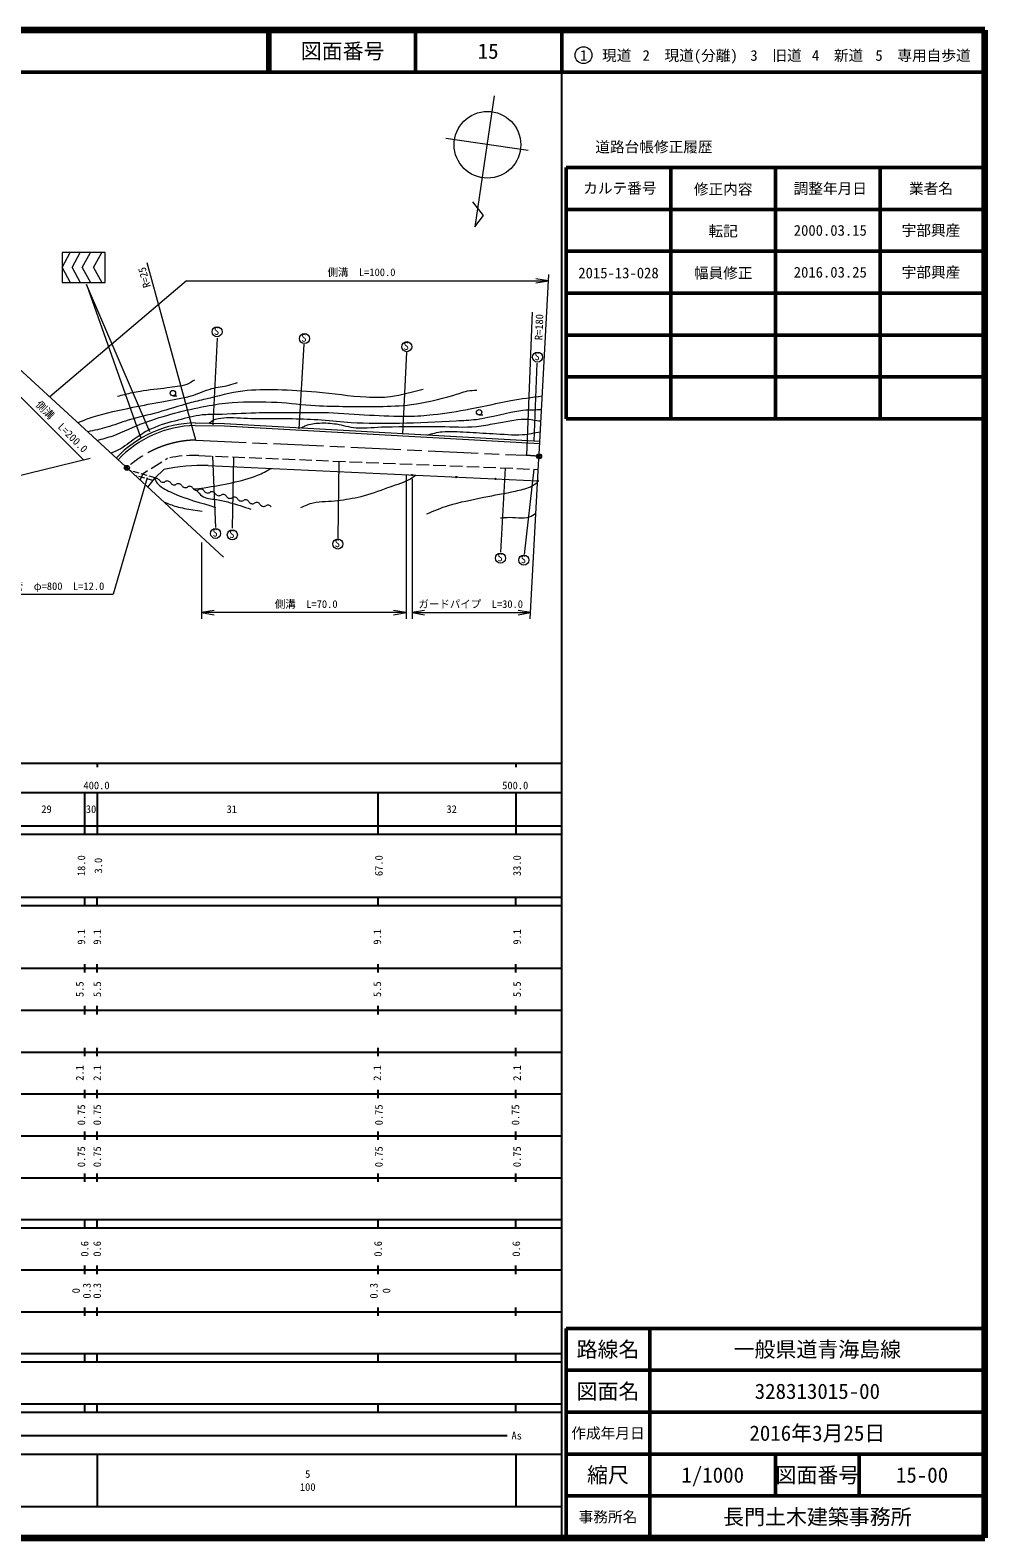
# Model space of a CAD drawing. Units: millimetres, scale not verified. Extents: x 40000 to 680000, y 20000 to 380000.
# Drawn here: x 451998 to 680000, y 20000 to 380000 of the extents above; entities that cross this region are included whole.
import ezdxf
from ezdxf.enums import TextEntityAlignment as Align

# ---------------------------------------------------------------- set-up
doc = ezdxf.new("R2010")
doc.units = ezdxf.units.MM
doc.header["$LTSCALE"] = 1000
doc.header["$PDMODE"] = 32
doc.header["$PDSIZE"] = 500
doc.linetypes.add('CHAIN', pattern=[18.5, 12, -1.5, 3.5, -1.5])
for name, color, linetype, lineweight in [('M-BGD', 7, 'Continuous', 13), ('M-BMK', 2, 'CHAIN', 13), ('M-TTL', 2, 'Continuous', 140), ('M-TTL-BAND', 7, 'Continuous', 25), ('M-TTL-FRAM', 2, 'Continuous', 50), ('M-TTL-LINE', 7, 'Continuous', 50), ('M-TTL-TXT', 7, 'Continuous', 13), ('M-WORK', 1, 'Continuous', 13)]:
    doc.layers.add(name, color=color, linetype=linetype, lineweight=lineweight)
doc.layers.add('M-OTRS', color=6, linetype='Continuous')
doc.styles.add('ＭＳ ゴシック', font='')
doc.styles.get('ＭＳ ゴシック').set_extended_font_data('MS Gothic')

# ---------------------------------------------------------------- blocks, each defined once
blk = doc.blocks.new('open_arrow')
at = {"color": 0, "linetype": 'Continuous', "lineweight": -2}
blk.add_lwpolyline([(7.5, 1.25), (0, 0), (7.5, -1.25)], dxfattribs=at)

msp = doc.modelspace()

# ---------------------------------------------------------------- linework, layer by layer
at = {"layer": 'M-BGD'}
for centre in [(573528, 278236), (475102, 275484)]:
    msp.add_circle(centre, 600, dxfattribs=at)
at = {"layer": 'M-BMK'}
msp.add_line((491596, 282123), (570497, 278480), dxfattribs=at)
for centre, radius, start, end in [((492075, 257128), 25000, 91.09651, 131.61193), ((557591, 98943), 180000, 85.07973, 85.88857)]:
    msp.add_arc(centre, radius, start, end, dxfattribs=at)
at = {"layer": 'M-OTRS'}
for p in [(573528, 278236), (475102, 275484)]:
    msp.add_point(p, dxfattribs=at)
at = {"layer": 'M-TTL'}
for p, q in [((680000, 380000), (40000, 380000)), ((680000, 20000), (680000, 380000)), ((40000, 20000), (680000, 20000))]:
    msp.add_line(p, q, dxfattribs=at)
at = {"layer": 'M-TTL-BAND'}
for p, q in [((579000, 20000), (579000, 370000)), ((40000, 205000), (579000, 205000)), ((468000, 205000), (468000, 204000)), ((568000, 205000), (568000, 204000)), ((68000, 198000), (579000, 198000)), ((465000, 198000), (465000, 188000)), ((468000, 198000), (468000, 188000)), ((535000, 198000), (535000, 188000)), ((568000, 198000), (568000, 188000)), ((40000, 190000), (579000, 190000)), ((40000, 188000), (579000, 188000)), ((40000, 173000), (579000, 173000)), ((465000, 173000), (465000, 171000)), ((468000, 171000), (468000, 173000)), ((535000, 173000), (535000, 171000)), ((568000, 171000), (568000, 173000)), ((40000, 171000), (579000, 171000)), ((40000, 156000), (579000, 156000)), ((465000, 157000), (465000, 155000)), ((468000, 155000), (468000, 157000)), ((535000, 157000), (535000, 155000)), ((568000, 155000), (568000, 157000)), ((46000, 146000), (579000, 146000)), ((465000, 147000), (465000, 145000)), ((468000, 145000), (468000, 147000)), ((535000, 147000), (535000, 145000)), ((568000, 145000), (568000, 147000)), ((465000, 137000), (465000, 135000)), ((468000, 135000), (468000, 137000)), ((535000, 137000), (535000, 135000)), ((568000, 135000), (568000, 137000)), ((52000, 136000), (579000, 136000)), ((46000, 126000), (579000, 126000)), ((465000, 127000), (465000, 125000)), ((468000, 125000), (468000, 127000)), ((535000, 127000), (535000, 125000)), ((568000, 125000), (568000, 127000)), ((52000, 116000), (579000, 116000)), ((465000, 117000), (465000, 115000)), ((468000, 115000), (468000, 117000)), ((535000, 117000), (535000, 115000)), ((568000, 115000), (568000, 117000)), ((46000, 106000), (579000, 106000)), ((465000, 107000), (465000, 105000)), ((468000, 105000), (468000, 107000)), ((535000, 107000), (535000, 105000)), ((568000, 105000), (568000, 107000)), ((40000, 96000), (579000, 96000)), ((40000, 94000), (579000, 94000)), ((465000, 96000), (465000, 94000)), ((468000, 94000), (468000, 96000)), ((535000, 96000), (535000, 94000)), ((568000, 94000), (568000, 96000)), ((49000, 84000), (579000, 84000)), ((465000, 85000), (465000, 83000)), ((468000, 83000), (468000, 85000)), ((535000, 85000), (535000, 83000)), ((568000, 83000), (568000, 85000)), ((40000, 74000), (579000, 74000)), ((465000, 75000), (465000, 73000)), ((468000, 73000), (468000, 75000)), ((535000, 75000), (535000, 73000)), ((568000, 73000), (568000, 75000)), ((40000, 64000), (579000, 64000)), ((40000, 62000), (579000, 62000)), ((465000, 64000), (465000, 62000)), ((468000, 62000), (468000, 64000)), ((535000, 64000), (535000, 62000)), ((568000, 62000), (568000, 64000)), ((40000, 52000), (579000, 52000)), ((465000, 52000), (465000, 50000)), ((468000, 50000), (468000, 52000)), ((535000, 52000), (535000, 50000)), ((568000, 50000), (568000, 52000)), ((40000, 50000), (579000, 50000)), ((70805, 44406), (565903, 44406)), ((40000, 40000), (579000, 40000)), ((468000, 40000), (468000, 27500)), ((568000, 40000), (568000, 27500)), ((68000, 27500), (579000, 27500))]:
    msp.add_line(p, q, dxfattribs=at)
at = {"layer": 'M-TTL-FRAM'}
for p, q in [((580000, 347197), (580000, 287197)), ((580000, 347197), (680000, 347197)), ((580000, 287197), (680000, 287197)), ((680000, 70000), (580000, 70000)), ((580000, 70000), (580000, 20000))]:
    msp.add_line(p, q, dxfattribs=at)
at = {"layer": 'M-TTL-LINE'}
for p, q in [((508747, 380000), (508747, 370000)), ((509247, 380000), (509247, 370000)), ((543997, 380000), (543997, 370000)), ((579000, 380000), (579000, 370000)), ((40000, 370000), (680000, 370000)), ((605000, 347197), (605000, 287197)), ((630000, 347197), (630000, 287197)), ((655000, 347197), (655000, 287197)), ((580000, 337197), (680000, 337197)), ((580000, 327197), (680000, 327197)), ((580000, 317197), (680000, 317197)), ((580000, 307197), (680000, 307197)), ((580000, 297197), (680000, 297197)), ((600000, 70000), (600000, 20000)), ((680000, 60000), (580000, 60000)), ((680000, 50000), (580000, 50000)), ((680000, 40000), (580000, 40000)), ((630000, 40000), (630000, 30000)), ((650000, 40000), (650000, 30000)), ((680000, 30000), (580000, 30000))]:
    msp.add_line(p, q, dxfattribs=at)
at = {"layer": 'M-TTL-TXT'}
msp.add_circle((584147, 374034), 2000, dxfattribs=at)
at = {"layer": 'M-WORK'}
for p, q in [((570954, 351243), (551232, 354114)), ((459643, 323361), (461576, 326947)), ((462033, 323361), (463967, 326947)), ((464459, 323361), (466392, 326947)), ((467165, 323361), (469099, 326947)), ((491596, 282123), (479969, 324457)), ((459643, 323361), (461576, 319776)), ((462033, 323361), (463967, 319776)), ((464459, 323361), (466392, 319776)), ((467165, 323361), (469099, 319776)), ((573555, 278735), (575877, 321647)), ((489339, 320147), (456709, 292425)), ((480620, 284092), (465445, 319241)), ((465445, 319241), (478379, 282804)), ((489339, 320147), (575796, 320147)), ((571897, 312672), (570497, 278480)), ((496650, 306473), (495631, 285786)), ((516265, 284820), (517407, 305032)), ((541916, 303118), (540897, 283501)), ((474735, 275822), (447336, 301058)), ((572392, 281832), (573060, 300462)), ((447676, 294458), (464773, 277391)), ((486097, 292686), (487004, 292686)), ((559224, 288116), (560131, 288116)), ((491390, 286211), (498408, 286087)), ((491391, 285611), (498386, 285488)), ((498386, 285488), (573693, 281292)), ((498408, 286087), (573726, 281891)), ((436305, 270491), (466360, 277776)), ((484292, 277472), (484800, 277789)), ((492305, 278422), (495302, 278300)), ((495549, 278290), (496277, 261255)), ((496302, 278260), (499299, 278138)), ((500298, 278097), (503296, 277975)), ((500363, 261106), (500636, 278083)), ((504295, 277935), (507293, 277813)), ((508292, 277772), (511289, 277650)), ((512288, 277609), (515286, 277488)), ((516285, 277447), (519283, 277325)), ((520282, 277284), (523279, 277162)), ((571427, 239412), (573501, 277737)), ((498208, 254202), (475470, 275145)), ((476105, 274740), (475825, 274818)), ((478032, 274204), (476587, 274606)), ((477490, 273524), (477117, 273628)), ((478259, 272577), (478965, 274142)), ((479959, 273667), (478514, 274070)), ((478965, 274142), (480052, 274822)), ((480900, 275352), (483444, 276942)), ((481885, 273131), (483921, 275118)), ((494502, 276058), (573211, 272369)), ((524278, 277122), (527276, 277000)), ((525699, 277064), (525488, 258661)), ((528275, 276959), (531273, 276837)), ((532272, 276797), (535269, 276675)), ((536269, 276634), (539266, 276512)), ((540265, 276472), (543263, 276350)), ((541776, 273624), (541776, 239412)), ((544262, 276309), (547259, 276187)), ((548259, 276147), (551256, 276025)), ((552255, 275984), (555253, 275862)), ((556252, 275821), (559250, 275700)), ((560249, 275659), (563246, 275537)), ((564245, 275496), (567243, 275375)), ((564444, 255392), (565483, 275446)), ((568242, 275334), (571240, 275212)), ((572302, 275169), (569989, 254794)), ((572239, 275171), (573360, 275126)), ((479967, 273108), (471830, 245293)), ((479417, 272988), (477972, 273390)), ((481344, 272451), (479899, 272854)), ((480095, 270885), (481885, 273131)), ((481885, 273131), (480440, 273533)), ((543199, 272881), (543199, 239412)), ((492951, 257630), (492951, 239412)), ((436450, 245293), (471830, 245293)), ((541776, 240912), (492951, 240912)), ((543199, 240912), (571508, 240912))]:
    msp.add_line(p, q, dxfattribs=at)
msp.add_lwpolyline([(562789, 364326), (558234, 333040), (560228, 335746), (557706, 338993)], dxfattribs=at)
msp.add_lwpolyline([(469907, 319776), (469907, 326947), (459643, 326947), (459643, 319776)], close=True, dxfattribs=at)
for centre, radius in [((561205, 352634), 7965), ((496632, 307993), 1200), ((517509, 306352), 1200), ((541939, 304420), 1200), ((573182, 301948), 1200), ((486097, 293334), 648), ((559224, 288764), 648), ((543205, 273776), 150), ((553776, 273280), 150), ((563129, 272842), 150), ((573211, 272369), 150), ((496282, 259836), 1200), ((500287, 259489), 1200), ((525486, 257310), 1200), ((564336, 253949), 1200), ((569905, 253467), 1200)]:
    msp.add_circle(centre, radius, dxfattribs=at)
for centre, radius, start, end in [((491897, 259775), 26441, 91.09802, 136.97035), ((491897, 259775), 25841, 91.12233, 136.96146), ((491084, 248078), 30368, 95.24289, 100.90294), ((491084, 248078), 30368, 87.69615, 93.3562), ((493149, 231279), 44800, 88.27, 101.88712), ((482123, 272001), 934, 29.27266, 123.77028), ((483719, 272970), 934, 209.27266, 303.77028), ((484757, 271417), 934, 29.27266, 123.77028), ((486387, 272330), 934, 209.27266, 303.77028), ((487425, 270777), 934, 29.27266, 123.77028), ((489054, 271691), 934, 209.27266, 303.77028), ((490093, 270138), 934, 29.27266, 123.77028), ((491722, 271051), 934, 209.27266, 303.77028), ((492761, 269498), 934, 29.27266, 123.77028), ((494390, 270412), 934, 209.27266, 303.77028), ((495429, 268859), 934, 29.27266, 123.77028), ((497058, 269772), 934, 209.27266, 303.77028), ((498097, 268219), 934, 29.27266, 123.77028), ((499726, 269133), 934, 209.27266, 303.77028), ((500765, 267580), 934, 29.27266, 123.77028), ((502394, 268493), 934, 209.27266, 303.77028), ((503433, 266940), 934, 29.27266, 123.77028), ((505062, 267854), 934, 209.27266, 303.77028), ((506101, 266301), 934, 29.27266, 123.77028), ((507730, 267214), 934, 209.27266, 303.77028), ((508768, 265662), 934, 29.27266, 123.77028)]:
    msp.add_arc(centre, radius, start, end, dxfattribs=at)
for points, knots in [([(463383, 286278), (464600, 286741), (465789, 287284), (467032, 287669), (470136, 288629), (473331, 289265), (476508, 289945), (478960, 290471), (481440, 290855), (483901, 291339), (486087, 291769), (488301, 292085), (490447, 292680), (492118, 293144), (493681, 293951), (495353, 294410), (496689, 294776), (498085, 294885), (499429, 295221), (500138, 295399), (500829, 295645), (501529, 295857)], [0, 0, 0, 0, 1, 1, 1, 2, 2, 2, 3, 3, 3, 4, 4, 4, 5, 5, 5, 6, 6, 6, 7, 7, 7, 7]), ([(491241, 296421), (490630, 296086), (490064, 295648), (489406, 295415), (487919, 294888), (486308, 294808), (484748, 294568), (482592, 294238), (480405, 294120), (478255, 293757), (477003, 293546), (475763, 293269), (474531, 292963), (473968, 292823), (473414, 292645), (472855, 292486)], [0, 0, 0, 0, 1, 1, 1, 2, 2, 2, 3, 3, 3, 4, 4, 4, 5, 5, 5, 5]), ([(545888, 294216), (543277, 293627), (540711, 292773), (538054, 292451), (536144, 292219), (534206, 292256), (532284, 292336), (528293, 292503), (524347, 293256), (520365, 293572), (517264, 293817), (514158, 294045), (511048, 294083), (508306, 294117), (505547, 294170), (502825, 293836), (499802, 293465), (496863, 292587), (493897, 291895), (492592, 291591), (491290, 291275), (489997, 290925), (487495, 290247), (485032, 289429), (482534, 288737), (480158, 288078), (477740, 287574), (475378, 286866), (473683, 286358), (472052, 285648), (470350, 285164), (468836, 284733), (467283, 284453), (465750, 284098)], [0, 0, 0, 0, 1, 1, 1, 2, 2, 2, 3, 3, 3, 4, 4, 4, 5, 5, 5, 6, 6, 6, 7, 7, 7, 8, 8, 8, 9, 9, 9, 10, 10, 10, 11, 11, 11, 11]), ([(467974, 282049), (469254, 282423), (470557, 282725), (471814, 283170), (474344, 284065), (476721, 285357), (479243, 286275), (481616, 287140), (484037, 287881), (486477, 288534), (488946, 289195), (491445, 289749), (493959, 290210), (496039, 290592), (498131, 290956), (500240, 291110), (503801, 291370), (507384, 291293), (510951, 291145), (514030, 291018), (517085, 290520), (520162, 290351), (522647, 290215), (525137, 290170), (527626, 290175), (532756, 290185), (537920, 289973), (543012, 290598), (546378, 291011), (549666, 291927), (552946, 292786), (554118, 293093), (555234, 293611), (556422, 293845), (557164, 293991), (557928, 293986), (558681, 294057)], [0, 0, 0, 0, 1, 1, 1, 2, 2, 2, 3, 3, 3, 4, 4, 4, 5, 5, 5, 6, 6, 6, 7, 7, 7, 8, 8, 8, 9, 9, 9, 10, 10, 10, 11, 11, 11, 12, 12, 12, 12]), ([(574306, 292617), (571803, 292238), (569290, 291925), (566798, 291481), (563547, 290901), (560343, 290072), (557093, 289487), (554147, 288956), (551194, 288435), (548217, 288110), (546272, 287898), (544316, 287774), (542359, 287740), (539241, 287685), (536123, 287868), (533007, 288004), (529746, 288148), (526495, 288480), (523232, 288587), (520110, 288689), (516986, 288645), (513862, 288640), (511174, 288636), (508486, 288633), (505799, 288569), (502786, 288497), (499776, 288318), (496764, 288216), (495535, 288175), (494297, 288258), (493077, 288110), (491129, 287875), (489219, 287382), (487324, 286875), (485175, 286300), (483003, 285735), (480972, 284828), (479778, 284295), (478684, 283559), (477584, 282852), (476228, 281980), (475031, 280865), (473632, 280064), (472886, 279637), (472067, 279355), (471284, 279000)], [0, 0, 0, 0, 1, 1, 1, 2, 2, 2, 3, 3, 3, 4, 4, 4, 5, 5, 5, 6, 6, 6, 7, 7, 7, 8, 8, 8, 9, 9, 9, 10, 10, 10, 11, 11, 11, 12, 12, 12, 13, 13, 13, 14, 14, 14, 15, 15, 15, 15]), ([(494647, 286153), (495176, 286470), (495653, 286900), (496235, 287105), (497086, 287404), (498016, 287428), (498917, 287475), (501115, 287591), (503316, 287301), (505516, 287263), (508551, 287212), (511587, 287314), (514621, 287246), (516952, 287193), (519282, 287100), (521609, 286946), (523966, 286789), (526307, 286429), (528667, 286311), (532503, 286118), (536348, 286130), (540189, 286187), (544721, 286254), (549250, 286483), (553776, 286734), (555354, 286822), (556938, 286862), (558505, 287069), (562247, 287565), (565872, 288791), (569621, 289240), (570650, 289363), (571691, 289347), (572727, 289381), (573195, 289396), (573664, 289400), (574133, 289410)], [0, 0, 0, 0, 1, 1, 1, 2, 2, 2, 3, 3, 3, 4, 4, 4, 5, 5, 5, 6, 6, 6, 7, 7, 7, 8, 8, 8, 9, 9, 9, 10, 10, 10, 11, 11, 11, 12, 12, 12, 12]), ([(573981, 286608), (572716, 286756), (571459, 287069), (570186, 287052), (567761, 287019), (565382, 286386), (562986, 286011), (561519, 285781), (560073, 285395), (558593, 285270), (555733, 285027), (552852, 285259), (549982, 285252), (545588, 285241), (541194, 285300), (536801, 285217), (534483, 285172), (532161, 284786), (529849, 284970), (528266, 285095), (526749, 285689), (525173, 285887), (523829, 286056), (522467, 286195), (521115, 286116), (519982, 286051), (518830, 285916), (517762, 285534), (517457, 285425), (517198, 285215), (516916, 285056)], [0, 0, 0, 0, 1, 1, 1, 2, 2, 2, 3, 3, 3, 4, 4, 4, 5, 5, 5, 6, 6, 6, 7, 7, 7, 8, 8, 8, 9, 9, 9, 10, 10, 10, 10]), ([(546857, 283388), (548028, 283633), (549179, 284010), (550370, 284123), (552297, 284304), (554241, 284088), (556175, 284017), (558289, 283939), (560397, 283759), (562510, 283664), (564874, 283557), (567242, 283263), (569603, 283417), (571034, 283510), (572432, 283886), (573846, 284121)], [0, 0, 0, 0, 1, 1, 1, 2, 2, 2, 3, 3, 3, 4, 4, 4, 5, 5, 5, 5]), ([(491012, 270445), (491871, 270546), (492733, 270621), (493588, 270748), (495799, 271075), (498011, 271421), (500187, 271930), (502263, 272415), (504343, 272936), (506328, 273712), (507468, 274157), (508519, 274804), (509614, 275350)], [0, 0, 0, 0, 1, 1, 1, 2, 2, 2, 3, 3, 3, 4, 4, 4, 4]), ([(516650, 266019), (517639, 266401), (518583, 266925), (519615, 267166), (521495, 267604), (523470, 267425), (525385, 267677), (527273, 267926), (529166, 268201), (531014, 268665), (533182, 269210), (535275, 270021), (537383, 270765), (539067, 271359), (540805, 271841), (542395, 272653), (542978, 272951), (543488, 273376), (544034, 273737)], [0, 0, 0, 0, 1, 1, 1, 2, 2, 2, 3, 3, 3, 4, 4, 4, 5, 5, 5, 6, 6, 6, 6]), ([(481725, 272846), (481998, 272423), (482181, 271927), (482542, 271577), (483498, 270649), (484756, 270072), (485966, 269512), (489243, 267994), (492812, 267207), (496235, 266054)], [0, 0, 0, 0, 1, 1, 1, 2, 2, 2, 3, 3, 3, 3]), ([(491718, 270117), (492147, 269674), (492493, 269131), (493006, 268789), (493474, 268477), (494031, 268308), (494576, 268171), (495214, 268012), (495887, 268053), (496535, 267942), (497552, 267767), (498556, 267523), (499552, 267254), (501278, 266787), (502964, 266183), (504669, 265648)], [0, 0, 0, 0, 1, 1, 1, 2, 2, 2, 3, 3, 3, 4, 4, 4, 5, 5, 5, 5]), ([(546700, 264519), (548429, 265183), (550116, 265971), (551888, 266513), (554647, 267356), (557501, 267850), (560322, 268454), (562843, 268993), (565403, 269351), (567909, 269954), (569104, 270241), (570336, 270454), (571456, 270959), (572084, 271242), (572615, 271703), (573195, 272075)], [0, 0, 0, 0, 1, 1, 1, 2, 2, 2, 3, 3, 3, 4, 4, 4, 5, 5, 5, 5]), ([(483940, 267343), (484945, 266978), (485925, 266536), (486954, 266248), (488224, 265892), (489536, 265699), (490836, 265472), (491580, 265342), (492330, 265248), (493077, 265136)], [0, 0, 0, 0, 1, 1, 1, 2, 2, 2, 3, 3, 3, 3]), ([(564345, 263531), (564869, 263578), (565391, 263643), (565916, 263672), (567695, 263769), (569543, 263306), (571262, 263778), (571828, 263933), (572282, 264357), (572793, 264646)], [0, 0, 0, 0, 1, 1, 1, 2, 2, 2, 3, 3, 3, 3])]:
    msp.add_open_spline(points, degree=3, knots=knots, dxfattribs=at)

# ---------------------------------------------------------------- block references
at = {"layer": 'M-WORK', "xscale": 400, "yscale": 400, "rotation": 180}
for p in [(575796, 320147), (541776, 240912), (571508, 240912)]:
    msp.add_blockref('open_arrow', p, dxfattribs=at)
at = {"layer": 'M-WORK', "xscale": 400, "yscale": 400}
for p in [(492951, 240912), (543199, 240912)]:
    msp.add_blockref('open_arrow', p, dxfattribs=at)

# ---------------------------------------------------------------- texts
at = {"layer": 'M-TTL-BAND', "style": 'ＭＳ ゴシック'}
for s, p in [('400.0', (467844, 198195)), ('500.0', (567844, 198195))]:
    msp.add_text(s, height=1833, dxfattribs=at).set_placement(p, align=Align.BOTTOM_CENTER)
for s, p in [('29', (455906, 194000)), ('30', (466533, 194000)), ('31', (500158, 194000)), ('32', (552660, 194000)), ('As', (568201, 44406)), ('5', (518288, 35238)), ('100', (518288, 32131))]:
    msp.add_text(s, height=1833, dxfattribs=at).set_placement(p, align=Align.MIDDLE_CENTER)
for s, p in [('18.0', (464219, 180500)), ('3.0', (468269, 180500)), ('67.0', (535269, 180500)), ('33.0', (568270, 180500)), ('9.1', (464219, 163500)), ('9.1', (468002, 163500)), ('9.1', (534894, 163500)), ('9.1', (568270, 163500)), ('5.5', (463844, 151000)), ('5.5', (468002, 151000)), ('5.5', (534894, 151000)), ('5.5', (568270, 151000)), ('2.1', (463844, 131000)), ('2.1', (468002, 131000)), ('2.1', (534894, 131000)), ('2.1', (568270, 131000)), ('0.75', (464219, 121000)), ('0.75', (468002, 121000)), ('0.75', (535269, 121000)), ('0.75', (567895, 121000)), ('0.75', (464219, 111000)), ('0.75', (468002, 111000)), ('0.75', (535269, 111000)), ('0.75', (568270, 111000)), ('0.6', (465000, 89000)), ('0.6', (468002, 89000)), ('0.6', (535081, 89000)), ('0.6', (568082, 89000)), ('0', (462947, 79000)), ('0.3', (465543, 79000)), ('0.3', (468000, 79000)), ('0.3', (534081, 79000)), ('0', (537081, 79000))]:
    msp.add_text(s, height=1833, rotation=90, dxfattribs=at).set_placement(p, align=Align.MIDDLE_CENTER)
at = {"layer": 'M-TTL-TXT', "style": 'ＭＳ ゴシック'}
for s, height, p in [('図面番号', 3666, (526622, 375000)), ('15', 3666, (561372, 375000)), ('1\u3000現道', 2566, (589448, 373958)), ('2\u3000現道(分離)', 2566, (609619, 373958)), ('3\u3000旧道', 2566, (630121, 373958)), ('4\u3000新道', 2566, (644824, 373958)), ('5\u3000専用自歩道', 2566, (665228, 373958)), ('道路台帳修正履歴', 2566, (600968, 352113)), ('カルテ番号', 2566, (592839, 342277)), ('修正内容', 2566, (617509, 342023)), ('調整年月日', 2566, (643089, 342197)), ('業者名', 2566, (667134, 342197)), ('転記', 2566, (617509, 332023)), ('2000.03.15', 2566, (643089, 332197)), ('宇部興産', 2566, (667134, 332197)), ('2015-13-028', 2566, (592509, 322023)), ('幅員修正', 2566, (617509, 322023)), ('2016.03.25', 2566, (643089, 322197)), ('宇部興産', 2566, (667134, 322197)), ('路線名', 3666, (590000, 65000)), ('一般県道青海島線', 3666, (640000, 65000)), ('図面名', 3666, (590000, 55000)), ('328313015-00', 3666, (640000, 55000)), ('2016年3月25日', 3666, (640000, 45000)), ('作成年月日', 2566, (590000, 45000)), ('縮尺', 3666, (590000, 35000)), ('1/1000', 3666, (615000, 35000)), ('図面番号', 3666, (640000, 35000)), ('15-00', 3666, (665000, 35000)), ('事務所名', 2566, (590000, 25000)), ('長門土木建築事務所', 3666, (640000, 25000))]:
    msp.add_text(s, height=height, dxfattribs=at).set_placement(p, align=Align.MIDDLE_CENTER)
at = {"layer": 'M-WORK', "style": 'ＭＳ ゴシック'}
for s, rotation, p in [('R=25', 105.358, (479278, 320948)), ('R=180', 87.655, (573530, 309093))]:
    msp.add_text(s, height=1833, rotation=rotation, dxfattribs=at).set_placement(p, align=Align.MIDDLE_CENTER)
for s, p in [('側溝\u3000L=100.0', (531129, 320728)), ('ヒューム管\u3000φ=800\u3000L=12.0', (453772, 245764)), ('側溝\u3000L=70.0', (517922, 241494)), ('ガードパイプ\u3000L=30.0', (557212, 241494))]:
    msp.add_text(s, height=1833, dxfattribs=at).set_placement(p, align=Align.BOTTOM_CENTER)
for p in [(495882, 306691), (516759, 305050), (541190, 303118), (572432, 300646), (495532, 258534), (499538, 258187), (524736, 256008), (563587, 252647), (569156, 252165)]:
    msp.add_text('S', height=1833, dxfattribs=at).set_placement(p, align=Align.BOTTOM_LEFT)
msp.add_text('側溝\u3000L=200.0', height=1833, rotation=315.05, dxfattribs=at).set_placement((458510, 284300), align=Align.BOTTOM_CENTER)

doc.saveas('drawing.dxf')
